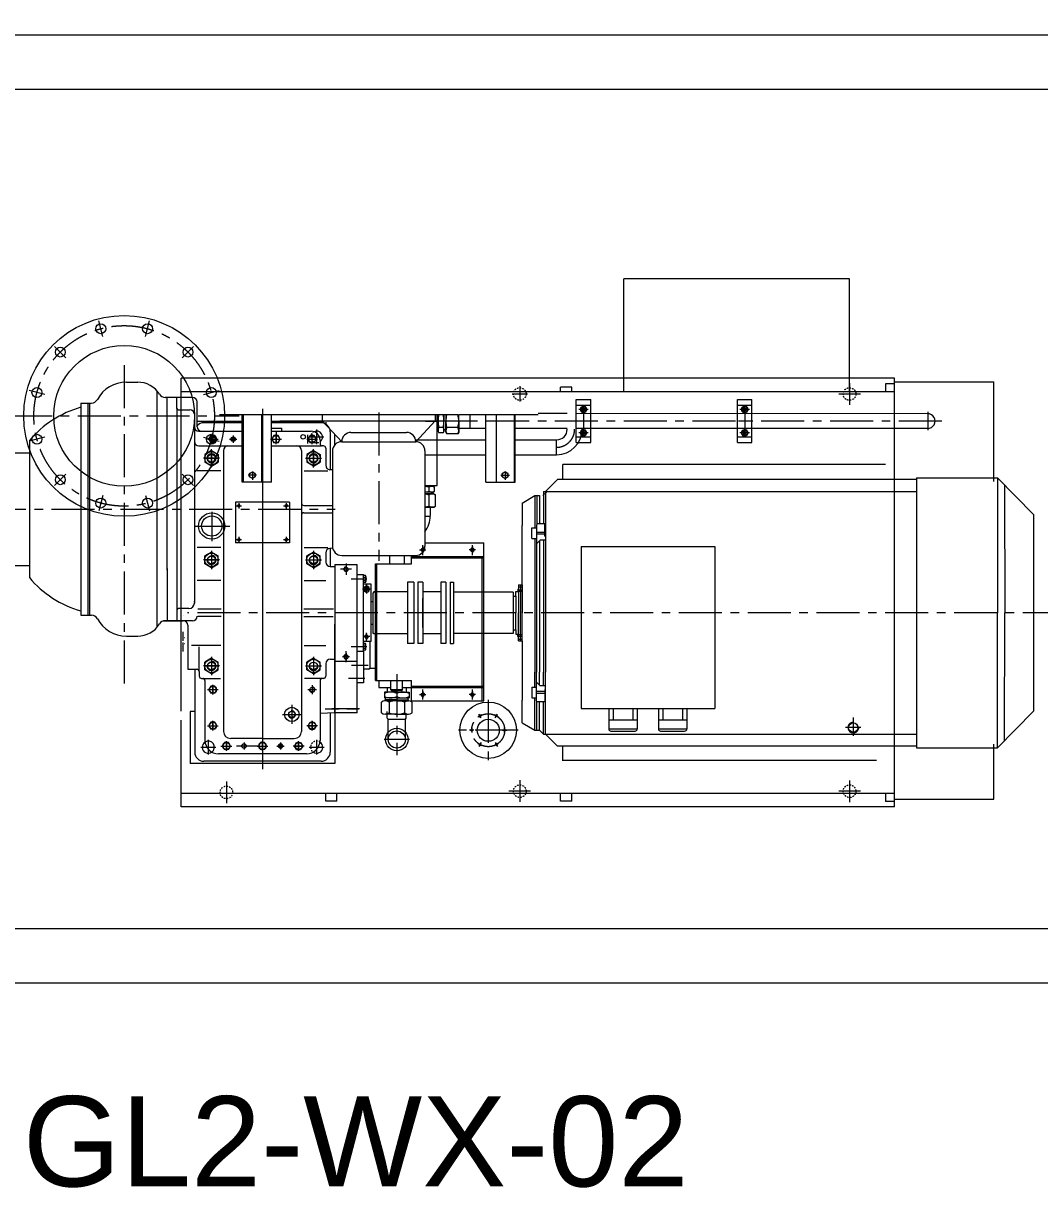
# Model space of a CAD drawing. Header units: millimetres. Extents: x 2 to 503272, y 1 to 383444.
# Drawn here: x 223420 to 280615, y 121925 to 187461 of the extents above; entities that cross this region are included whole.
import ezdxf

# ---------------------------------------------------------------- set-up
doc = ezdxf.new("R2010")
doc.units = ezdxf.units.MM
doc.header["$LTSCALE"] = 25.4
doc.linetypes.add('CENTER', pattern=[50.8, 31.75, -6.35, 6.35, -6.35])
doc.linetypes.add('EB_DASH', pattern=[6, 3, -3])
doc.layers.get('Defpoints').update_dxf_attribs({"lineweight": 5})
for name, color, linetype, lineweight in [('CAXA1', 5, 'CENTER', 5), ('CAXA2', 6, 'EB_DASH', 5), ('CAXA3', 7, 'Continuous', 5), ('EB0', 7, 'Continuous', 5)]:
    doc.layers.add(name, color=color, linetype=linetype, lineweight=lineweight)
doc.styles.add('Roman', font='arial.ttf')
doc.styles.get("Standard").update_dxf_attribs({"font": 'arial.ttf'})
doc.dimstyles.new('ISO-25', dxfattribs={"dimscale": 30, "dimtxt": 38.1, "dimasz": 38.1, "dimexe": 50.8, "dimexo": 50.8, "dimgap": 15.875, "dimtad": 1, "dimtih": 1, "dimtoh": 1, "dimdec": 1, "dimlfac": 0.03937, "dimdsep": 46, "dimtxsty": 'Standard', "dimcen": 63.5, "dimclrd": 7, "dimclre": 7, "dimclrt": 7, "dimadec": 0, "dimazin": 0, "dimtfac": 1, "dimtdec": 1, "dimtmove": 0, "dimatfit": 3, "dimfxl": 25.4, "dimlwd": 5, "dimlwe": 5, "dimarcsym": 0})

# ---------------------------------------------------------------- blocks, each defined once
blk = doc.blocks.new('*D41')
at = {"color": 7, "linetype": 'Continuous', "lineweight": 5, "transparency": 16777216}
for p, q in [((219621, 188313), (219621, 200777)), ((300901, 188313), (300901, 200777)), ((220764, 199253), (299758, 199253))]:
    blk.add_line(p, q, dxfattribs=at)
at = {"color": 7, "transparency": 16777216}
for points in [[(220764, 199444), (220764, 199063), (219621, 199253)], [(299758, 199444), (299758, 199063), (300901, 199253)]]:
    blk.add_solid(points, dxfattribs=at)
at = {"layer": 'Defpoints', "color": 0, "transparency": 16777216}
for p in [(300901, 199253), (219621, 186789), (300901, 186789)]:
    blk.add_point(p, dxfattribs=at)
at = {"color": 7, "lineweight": 5, "transparency": 16777216, "insert": (260261, 201825), "char_height": 4191, "attachment_point": 5, "style": 'Roman'}
blk.add_mtext('D', dxfattribs=at)

msp = doc.modelspace()

# ---------------------------------------------------------------- linework, layer by layer
at = {"color": 7, "lineweight": 5}
for p, q in [((300900.97, 186788.88), (219620.97, 186788.87)), ((300900.96, 183740.88), (219620.97, 183740.87)), ((257212.87, 166722.83), (257212.87, 173072.83)), ((269912.87, 173072.83), (257212.87, 173072.83)), ((269912.87, 166722.83), (269912.87, 173072.83)), ((229221.98, 167264.91), (229856.08, 167264.92)), ((272452.87, 167482.82), (232308.21, 167484.83)), ((232308.21, 148742.35), (232308.21, 167484.83)), ((258292.4, 167484.83), (252386.9, 167484.83)), ((271944.87, 167165.32), (271944.87, 166720.46)), ((272452.87, 167165.32), (271944.87, 167165.32)), ((271944.87, 167165.32), (271944.87, 166720.82)), ((272452.87, 143352.82), (272452.87, 167482.82)), ((272452.87, 167278.1), (278041.08, 167278.1)), ((278041.08, 161668.26), (278041.08, 167278.1)), ((230958.74, 153482.36), (230958.74, 166755.38)), ((272452.87, 166722.83), (232308.21, 166722.83)), ((254279.21, 166976.83), (253644.21, 166976.83)), ((253644.21, 166722.83), (253644.21, 166976.83)), ((254279.21, 166722.83), (254279.21, 166976.83)), ((226656.7, 166087.75), (227063.1, 166087.75)), ((226656.7, 166087.75), (226656.7, 154149.75)), ((227062.96, 166087.01), (227264.99, 166087.01)), ((227063.1, 154149.75), (227063.1, 166087.75)), ((227159.17, 154148.16), (227163.97, 166087.01)), ((231507.92, 166404.91), (231407.45, 166404.56)), ((231507.92, 156677.97), (231507.92, 166404.95)), ((232943.02, 166404.91), (231507.92, 166404.91)), ((232066.72, 165782.65), (232066.72, 166404.95)), ((233197.02, 164754.11), (233197.02, 166150.91)), ((254537.01, 163865.2), (254537.01, 166278.2)), ((254537.01, 166278.2), (255349.81, 166278.2)), ((254537.01, 165960.7), (255349.81, 165960.7)), ((254752.77, 165732.1), (254848.09, 165897.2)), ((254848.09, 165897.2), (255038.73, 165897.2)), ((255134.05, 165732.1), (255038.73, 165897.2)), ((255349.81, 163865.2), (255349.81, 166278.2)), ((263606.18, 163865.2), (263606.18, 166278.2)), ((263606.18, 166278.2), (264418.98, 166278.2)), ((263606.18, 165960.7), (264418.98, 165960.7)), ((263821.94, 165732.1), (263917.26, 165897.2)), ((263917.26, 165897.2), (264107.91, 165897.2)), ((264203.23, 165732.1), (264107.91, 165897.2)), ((264418.98, 163865.2), (264418.98, 166278.2)), ((269912.87, 166237.86), (269912.87, 166238.22)), ((232066.72, 165782.65), (232066.72, 153828.52)), ((232142.92, 165706.45), (232790.62, 165706.45)), ((233044.62, 165452.45), (233044.62, 154831.82)), ((234454.5, 165437.42), (247877.8, 165437.42)), ((235165.7, 165437.42), (241515.7, 165437.42)), ((235737.2, 161627.42), (235737.2, 165437.42)), ((235800.7, 165437.42), (235800.7, 161627.42)), ((236816.7, 165437.42), (236816.7, 161627.42)), ((237388.2, 161642.7), (237388.2, 165437.42)), ((240245.7, 165437.42), (240245.7, 165081.82)), ((246595.7, 165437.42), (246595.7, 165081.82)), ((246710.15, 161452.12), (246710.15, 165437.42)), ((246760.83, 165071.76), (246760.83, 165437.42)), ((247042.64, 165431.17), (246809.23, 165431.17)), ((247091.03, 165437.42), (247091.03, 165071.76)), ((247192.63, 165437.42), (247192.63, 165071.76)), ((247873.63, 165431.17), (247248.23, 165431.17)), ((247929.23, 165071.76), (247929.23, 165437.42)), ((247929.23, 165437.42), (252386.9, 165437.42)), ((247929.45, 165437.42), (247929.45, 165427.35)), ((248564.23, 164652.55), (248564.23, 165437.42)), ((249453.2, 161642.7), (249453.2, 165437.42)), ((250024.7, 165437.42), (250024.7, 161642.7)), ((251040.7, 165437.42), (251040.7, 161642.7)), ((251104.2, 161642.7), (251104.2, 165437.42)), ((254025.2, 165490.8), (252386.9, 165490.8)), ((274310.58, 165487.22), (254537.01, 165490.8)), ((254752.77, 165732.1), (254848.09, 165567)), ((254848.09, 165567), (255038.73, 165567)), ((255134.05, 165732.1), (255038.73, 165567)), ((263821.94, 165732.1), (263917.26, 165567)), ((263917.26, 165567), (264107.91, 165567)), ((264203.23, 165732.1), (264107.91, 165567)), ((235737.2, 165039.7), (233197.02, 165039.7)), ((233298.62, 164500.11), (235737.2, 164500.11)), ((235737.2, 164976.63), (233578.1, 164976.63)), ((240285, 165039.7), (237388.2, 165039.7)), ((240182.1, 164976.63), (237388.2, 164976.63)), ((237388.2, 164678.08), (237972.49, 164678.08)), ((237388.2, 164500.11), (239610.69, 164500.11)), ((237972.49, 164500.29), (237972.49, 164678.08)), ((240245.7, 165081.82), (241337.9, 163911.26)), ((240245.7, 165081.82), (246595.7, 165081.82)), ((240436.25, 165014.78), (240436.25, 164944.67)), ((246595.7, 165081.82), (245503.5, 163911.26)), ((246049.75, 165071.58), (246702.3, 165071.58)), ((246710.15, 164678.23), (246760.83, 164652.66)), ((246761.46, 164576.46), (246710.15, 164576.46)), ((246760.83, 165071.76), (246760.83, 164487.56)), ((246760.83, 164487.56), (246760.83, 164652.66)), ((247042.64, 164712.35), (246809.23, 164712.35)), ((247091.03, 164487.56), (247091.03, 165071.76)), ((247091.03, 164576.46), (247091.03, 164487.56)), ((247192.63, 164576.46), (247091.03, 164576.46)), ((247192.63, 164449.24), (247192.63, 165071.76)), ((247192.63, 164576.46), (247192.63, 164449.24)), ((247873.63, 164712.35), (247248.23, 164712.35)), ((247929.23, 165071.76), (247929.23, 164449.24)), ((249453.2, 164653.09), (247929.23, 164652.88)), ((247929.23, 164449.24), (247929.23, 164639.96)), ((247929.45, 164487.56), (247929.45, 164716.16)), ((249453.2, 164652.59), (248589.73, 164652.59)), ((254025.2, 164653.82), (251104.2, 164653.82)), ((274310.6, 164656.17), (254537.01, 164653.82)), ((254752.77, 164411.3), (254848.09, 164576.4)), ((254848.09, 164576.4), (255038.73, 164576.4)), ((255134.05, 164411.3), (255038.73, 164576.4)), ((263821.94, 164411.3), (263917.26, 164576.4)), ((263917.26, 164576.4), (264107.91, 164576.4)), ((264203.23, 164411.3), (264107.91, 164576.4)), ((223761.1, 163973.01), (223761.1, 156264.17)), ((233970.85, 164255.43), (233855.51, 164055.66)), ((233855.51, 164055.66), (233970.85, 163855.89)), ((234201.52, 164255.43), (233970.85, 164255.43)), ((234201.52, 163855.89), (233970.85, 163855.89)), ((234316.86, 164055.66), (234201.52, 164255.43)), ((234201.52, 163855.89), (234316.86, 164055.66)), ((235139.38, 163965.86), (235318.99, 164145.46)), ((237526.85, 164255.43), (237411.51, 164055.66)), ((237411.51, 164055.66), (237526.85, 163855.89)), ((237757.52, 164255.43), (237526.85, 164255.43)), ((237757.52, 163855.89), (237526.85, 163855.89)), ((237872.86, 164055.66), (237757.52, 164255.43)), ((237757.52, 163855.89), (237872.86, 164055.66)), ((239558.85, 164255.43), (239443.51, 164055.66)), ((239443.51, 164055.66), (239558.85, 163855.89)), ((239789.52, 164255.43), (239558.85, 164255.43)), ((239789.52, 163855.89), (239558.85, 163855.89)), ((239904.86, 164055.66), (239789.52, 164255.43)), ((239789.52, 163855.89), (239904.86, 164055.66)), ((240118.69, 163992.11), (240118.69, 163801.61)), ((240690.1, 164468.63), (240690.1, 162332.63)), ((240690.31, 164246.11), (240690.31, 162444.28)), ((240944.1, 163731.22), (240944.1, 164333.31)), ((241337.9, 163911.26), (245503.5, 163911.26)), ((241858.6, 164431.96), (244982.8, 164431.96)), ((245492.54, 164017.52), (249453.2, 164017.52)), ((246760.83, 164487.56), (246809.23, 164403.74)), ((247042.64, 164403.74), (246809.23, 164403.74)), ((247091.03, 164487.56), (247042.64, 164403.74)), ((247192.63, 164449.24), (247248.23, 164352.94)), ((247873.63, 164352.94), (247248.23, 164352.94)), ((247929.23, 164449.24), (247873.63, 164352.94)), ((251104.2, 164017.52), (253428.3, 164017.52)), ((253428.3, 163179.32), (253428.3, 164017.52)), ((254537.01, 164182.7), (255349.81, 164182.7)), ((254537.01, 163865.2), (255349.81, 163865.2)), ((254752.77, 164411.3), (254848.09, 164246.2)), ((254848.09, 164246.2), (255038.73, 164246.2)), ((255134.05, 164411.3), (255038.73, 164246.2)), ((263606.18, 164182.7), (264418.98, 164182.7)), ((263606.18, 163865.2), (264418.98, 163865.2)), ((263821.94, 164411.3), (263917.26, 164246.2)), ((263917.26, 164246.2), (264107.91, 164246.2)), ((264203.23, 164411.3), (264107.91, 164246.2)), ((222491.1, 163293.75), (223761.1, 163293.75)), ((233298.62, 163674.61), (235737.2, 163674.61)), ((234009.99, 163416.01), (233628.99, 163196.04)), ((233628.99, 163196.04), (233628.99, 162756.1)), ((234009.99, 163416.01), (234390.99, 163196.04)), ((234390.99, 163196.04), (234390.99, 162756.1)), ((234684.78, 163420.61), (234684.78, 147610.68)), ((237388.2, 163674.61), (240155.88, 163674.61)), ((239075.42, 163420.61), (239075.42, 147610.68)), ((239750.22, 163416.01), (239369.22, 163196.04)), ((239369.22, 163196.04), (239369.22, 162756.1)), ((239750.22, 163416.01), (240131.22, 163196.04)), ((240131.22, 163196.04), (240131.22, 162756.1)), ((240309.19, 163674.61), (240245.69, 163674.61)), ((240436.19, 163547.61), (240436.19, 162586.97)), ((240817.2, 163390.56), (240817.2, 158033.32)), ((246024.2, 163390.56), (246024.2, 158033.32)), ((234009.99, 162536.13), (233628.99, 162756.1)), ((234009.99, 162536.13), (234390.99, 162756.1)), ((239750.22, 162536.13), (239369.22, 162756.1)), ((239750.22, 162536.13), (240131.22, 162756.1)), ((246024.2, 163179.32), (249453.2, 163179.32)), ((251104.2, 163179.32), (253428.3, 163179.32)), ((271942.23, 162622.91), (253781.23, 162622.91)), ((253781.23, 161779.38), (253781.23, 162622.91)), ((234543.39, 162277.61), (233207.77, 162277.61)), ((236143.6, 162119.02), (236308.7, 162214.34)), ((236143.6, 161928.38), (236143.6, 162119.02)), ((236308.7, 161833.06), (236143.6, 161928.38)), ((236308.7, 162214.34), (236473.8, 162119.02)), ((236473.8, 161928.38), (236308.7, 161833.06)), ((236473.8, 161928.38), (236473.8, 162119.02)), ((239216.82, 162277.61), (240552.43, 162277.61)), ((240817.2, 162325.97), (240676.89, 162333.32)), ((250532.7, 162214.34), (250367.6, 162119.02)), ((250367.6, 161928.38), (250367.6, 162119.02)), ((250367.6, 161928.38), (250532.7, 161833.06)), ((250697.8, 162119.02), (250532.7, 162214.34)), ((250532.7, 161833.06), (250697.8, 161928.38)), ((250697.8, 161928.38), (250697.8, 162119.02)), ((273679.35, 161875.76), (273679.42, 146686.53)), ((237388.2, 161642.7), (235737.2, 161642.7)), ((246024.2, 161452.12), (246710.15, 161452.12)), ((246024.2, 161401.35), (246481.64, 161401.35)), ((246256.85, 161119.54), (246256.85, 161352.96)), ((246316.52, 161452.12), (246291.12, 161466.79)), ((246481.64, 161401.35), (246316.54, 161401.35)), ((246392.65, 161400.71), (246392.65, 161452.12)), ((246481.64, 161401.35), (246565.46, 161352.96)), ((246565.46, 161119.54), (246565.46, 161352.96)), ((249453.2, 161642.7), (251104.2, 161642.7)), ((252813.61, 161102.53), (253474.7, 161779.38)), ((273679.39, 161779.38), (253474.7, 161779.38)), ((246481.64, 161071.15), (246024.2, 161071.15)), ((246519.96, 160969.55), (246024.2, 160969.55)), ((246256.85, 160288.55), (246256.85, 160913.95)), ((246392.74, 160969.55), (246392.74, 161071.15)), ((246392.74, 161071.15), (246481.64, 161071.15)), ((246392.74, 160969.55), (246519.96, 160969.55)), ((246481.64, 161071.15), (246565.46, 161119.54)), ((246519.96, 160969.55), (246616.26, 160913.95)), ((246616.26, 160288.55), (246616.26, 160913.95)), ((235356.1, 160499.74), (235356.1, 158340.77)), ((238404.2, 160499.74), (235356.1, 160499.74)), ((238404.2, 160499.74), (238404.2, 158213.74)), ((239202.42, 160321.81), (240817.2, 160321.81)), ((239202.42, 159915.41), (240817.2, 159915.41)), ((246024.2, 160232.95), (246519.96, 160232.95)), ((246519.96, 160232.95), (246329.24, 160232.95)), ((246329.24, 159759.18), (246329.24, 160232.95)), ((246519.96, 160232.95), (246616.26, 160288.55)), ((246024.2, 159724.95), (246316.7, 159724.95)), ((246269.95, 159724.95), (246329.24, 159759.18)), ((235356.2, 158683.7), (235356.2, 158213.74)), ((234543.39, 157959.61), (233207.77, 157959.61)), ((238404.2, 158213.74), (235356.2, 158213.74)), ((239216.82, 157959.61), (240552.43, 157959.61)), ((246024.2, 158213.83), (249325.96, 158213.83)), ((249325.96, 149323.83), (249325.96, 158213.83)), ((234009.99, 157701.1), (233628.99, 157481.13)), ((233628.99, 157041.19), (233628.99, 157481.13)), ((234009.99, 157701.1), (234390.99, 157481.13)), ((234390.99, 157041.19), (234390.99, 157481.13)), ((239750.22, 157701.1), (239369.22, 157481.13)), ((239369.22, 157041.19), (239369.22, 157481.13)), ((239750.22, 157701.1), (240131.22, 157481.13)), ((240131.22, 157041.19), (240131.22, 157481.13)), ((240436.19, 157650.77), (240436.19, 157134.11)), ((240831.41, 157912.52), (240676.89, 157904.42)), ((240690.1, 157905.11), (240690.1, 156880.11)), ((240690.31, 157792.95), (240690.31, 156880.11)), ((241337.9, 157512.62), (245503.5, 157512.62)), ((244017.52, 157512.62), (244017.52, 157040.35)), ((244858.35, 157512.62), (244858.35, 157040.35)), ((245261.96, 157040.35), (245261.96, 157512.62)), ((245261.96, 157451.83), (249325.96, 157451.83)), ((245261.96, 157375.63), (249325.96, 157375.63)), ((249249.76, 149323.83), (249249.76, 157451.83)), ((222491.1, 156943.75), (223761.1, 156943.75)), ((231507.92, 156767.62), (231507.92, 153828.52)), ((234009.99, 156821.22), (233628.99, 157041.19)), ((234009.99, 156821.22), (234390.99, 157041.19)), ((239750.22, 156821.22), (239369.22, 157041.19)), ((239750.22, 156821.22), (240131.22, 157041.19)), ((240690.19, 156880.11), (240944.31, 156880.11)), ((240944.31, 156994.47), (240944.31, 148665.99)), ((240944.31, 156994.47), (240944.31, 156435.77)), ((240944.31, 156994.47), (242214.3, 156994.47)), ((242214.38, 148650.56), (242214.38, 156994.47)), ((243229.96, 150466.83), (243229.96, 157040.35)), ((243229.96, 157040.35), (245261.96, 157040.35)), ((243306.16, 150466.83), (243306.16, 157040.35)), ((234543.39, 156108.03), (233195.63, 156108.03)), ((239216.82, 156108.03), (240436.19, 156108.03)), ((240944.31, 156435.77), (240944.31, 154911.69)), ((242214.34, 156435.6), (242557.2, 156435.6)), ((242676.53, 156372.26), (242557.2, 156372.26)), ((242676.53, 156276.94), (242557.2, 156276.94)), ((242676.53, 156086.3), (242557.2, 156086.3)), ((242676.53, 155990.98), (242557.2, 155990.98)), ((242557.24, 152117.44), (242557.24, 156435.6)), ((242691.82, 156324.6), (242691.82, 156038.64)), ((245388, 156003.62), (245032.4, 156003.62)), ((245032.4, 156003.62), (245032.4, 152549.56)), ((245388, 156003.96), (245388, 152549.56)), ((245616.6, 156003.62), (245616.6, 152549.56)), ((245896, 156003.62), (245616.6, 156003.62)), ((245896, 156003.62), (245896, 152549.56)), ((247196.48, 156003.62), (246917.08, 156003.62)), ((246917.08, 156003.62), (246917.08, 152549.56)), ((247196.48, 156003.62), (247196.48, 152549.56)), ((247431.46, 156003.96), (247431.46, 152549.56)), ((247431.46, 156003.96), (247634.66, 156003.96)), ((247634.66, 156003.96), (247634.66, 152549.56)), ((243001.51, 155886.79), (242557.2, 155886.79)), ((242653.17, 155610.02), (242697.16, 155686.22)), ((242653.17, 155610.02), (242697.16, 155533.82)), ((242653.17, 155610.02), (242697.16, 155533.82)), ((242785.15, 155686.22), (242697.16, 155686.22)), ((242785.15, 155533.82), (242697.16, 155533.82)), ((242829.15, 155610.02), (242785.15, 155686.22)), ((242829.15, 155610.02), (242785.15, 155533.82)), ((243001.51, 152666.19), (243001.51, 155886.79)), ((243152.69, 155457.52), (243101.89, 155406.72)), ((243101.89, 153146.46), (243101.89, 155406.72)), ((245032.4, 155457.52), (243152.69, 155457.52)), ((246917.08, 155457.52), (245896, 155457.52)), ((250987.46, 155445.16), (247634.66, 155445.16)), ((250987.46, 155445.16), (250987.46, 153108.36)), ((233019.39, 154911.69), (233070.12, 154911.69)), ((243001.51, 154911.69), (243101.45, 154911.69)), ((245902.38, 153451.36), (245902.38, 155102.36)), ((226656.7, 154149.99), (227063.1, 154149.99)), ((226656.7, 154149.75), (227159.17, 154148.16)), ((226834.5, 154149.75), (226906.21, 154149.75)), ((227062.96, 154150.73), (227264.99, 154150.73)), ((232739.82, 154527.02), (232142.92, 154527.02)), ((234557.78, 154480), (233247.95, 154480)), ((234557.78, 154073.6), (233247.95, 154073.6)), ((240874.49, 154480), (239202.42, 154480)), ((239202.42, 154073.51), (240860.97, 154073.51)), ((231340.55, 153832.18), (231508.1, 153832.18)), ((231507.92, 153832.83), (231407.45, 153833.18)), ((231507.93, 153832.19), (231407.45, 153832.2)), ((231507.91, 153828.56), (232425.06, 153828.56)), ((232943.02, 153832.83), (231507.92, 153832.83)), ((232679.06, 153578.24), (232679.06, 151101.74)), ((240944.31, 148650.56), (240944.31, 153641.69)), ((243001.51, 153641.69), (243101.45, 153641.69)), ((229221.98, 152972.83), (229856.08, 152972.82)), ((232397.17, 153216.65), (232397.17, 152708.65)), ((232499.28, 152884.24), (232501.34, 152884.24)), ((243152.4, 153095.66), (243101.6, 153146.46)), ((245032.4, 153095.66), (243152.4, 153095.66)), ((246917.08, 153095.66), (245896, 153095.66)), ((250987.46, 153108.36), (247634.66, 153108.36)), ((232397.17, 152607.05), (232397.17, 152099.05)), ((232499.28, 152561.66), (232501.34, 152561.66)), ((234543.39, 152445.56), (232881.78, 152445.56)), ((233324.19, 150974.74), (233324.19, 152362.6)), ((239216.82, 152445.56), (240436.19, 152445.56)), ((242214.34, 152117.44), (242557.24, 152117.44)), ((243001.51, 152666.25), (242557.24, 152666.25)), ((242676.58, 152562.4), (242557.24, 152562.4)), ((242676.58, 152467.08), (242557.24, 152467.08)), ((242676.58, 152276.44), (242557.24, 152276.44)), ((242676.58, 152181.12), (242557.24, 152181.12)), ((242569.93, 152181.12), (242569.93, 150339.66)), ((242691.86, 152228.78), (242691.86, 152514.74)), ((242912.8, 152666.42), (242912.8, 151165.16)), ((242912.8, 152666.42), (242912.8, 151165.16)), ((245388, 152549.56), (245032.4, 152549.56)), ((245896, 152549.56), (245616.6, 152549.56)), ((247196.48, 152549.56), (246917.08, 152549.56)), ((247431.46, 152549.56), (247634.66, 152549.56)), ((251496.12, 152695.24), (251496.79, 149362.73)), ((234009.99, 151732.37), (233628.99, 151512.4)), ((233628.99, 151072.46), (233628.99, 151512.4)), ((234009.99, 151732.37), (234390.99, 151512.4)), ((234390.99, 151072.46), (234390.99, 151512.4)), ((239750.22, 151732.37), (239369.22, 151512.4)), ((239369.22, 151072.46), (239369.22, 151512.4)), ((239750.22, 151732.37), (240131.22, 151512.4)), ((240131.22, 151072.46), (240131.22, 151512.4)), ((240436.19, 151419.27), (240436.19, 150720.69)), ((240690.19, 151673.27), (240944.31, 151673.27)), ((240944.31, 151558.91), (242214.38, 151558.91)), ((232679.06, 151101.74), (233197.19, 151101.74)), ((233070.1, 151101.74), (233070.1, 146434.62)), ((233070.19, 151101.74), (233070.19, 147355.16)), ((233324.19, 150974.74), (233324.19, 150720.69)), ((234009.99, 150852.49), (233628.99, 151072.46)), ((234009.99, 150852.49), (234390.99, 151072.46)), ((239750.22, 150852.49), (239369.22, 151072.46)), ((239750.22, 150852.49), (240131.22, 151072.46)), ((242862, 151114.36), (242569.93, 151114.36)), ((242912.8, 151165.16), (243229.96, 151165.16)), ((233451.19, 150593.69), (233514.69, 150593.69)), ((233482.94, 150593.69), (234515.67, 150593.69)), ((233641.69, 150466.69), (233641.69, 147101.16)), ((233970.85, 150158.43), (233855.51, 149958.66)), ((234201.52, 150158.43), (233970.85, 150158.43)), ((234086.19, 150206.31), (234086.19, 149711.01)), ((234316.86, 149958.66), (234201.52, 150158.43)), ((240277.27, 150593.69), (239244.53, 150593.69)), ((240118.69, 150466.69), (240118.69, 147101.16)), ((240309.19, 150593.69), (240245.69, 150593.69)), ((242569.93, 150339.66), (242214.3, 150339.66)), ((243229.96, 150466.83), (245261.96, 150466.83)), ((243432.09, 150466.83), (243431.98, 150073.27)), ((244106.68, 149939.11), (244106.68, 150466.83)), ((244767.08, 149939.11), (244767.08, 150466.83)), ((245261.96, 149323.83), (245261.96, 150466.83)), ((245261.96, 150162.03), (249325.96, 150162.03)), ((245261.96, 150085.83), (249325.96, 150085.83)), ((233855.51, 149958.66), (233970.85, 149758.89)), ((234201.52, 149758.89), (233970.85, 149758.89)), ((234201.52, 149758.89), (234316.86, 149958.66)), ((243431.98, 150073.27), (244106.68, 150073.07)), ((244436.87, 149819.13), (243743.96, 149818.92)), ((243743.96, 149818.92), (243744.06, 149488.72)), ((244436.97, 149488.93), (243744.06, 149488.72)), ((243804.54, 149387.14), (243804.51, 149488.74)), ((243804.54, 149387.14), (243804.51, 149488.74)), ((243903.39, 150072.82), (243903.47, 149818.97)), ((244132.08, 149913.71), (244106.68, 149939.11)), ((244106.68, 149939.11), (244132.08, 149913.71)), ((244767.08, 149939.11), (244106.68, 149939.11)), ((244132.08, 149913.71), (244741.68, 149913.71)), ((244436.3, 149488.93), (245129.21, 149488.72)), ((244436.4, 149819.13), (245129.31, 149818.92)), ((244767.08, 149939.11), (244741.68, 149913.71)), ((244767.08, 150072.88), (245261.96, 150072.73)), ((244969.87, 150072.82), (244969.8, 149818.97)), ((245068.73, 149387.14), (245068.76, 149488.74)), ((245068.73, 149387.14), (245068.76, 149488.74)), ((245129.31, 149818.92), (245129.21, 149488.72)), ((240944.31, 149133.11), (240944.31, 148650.51)), ((243573.62, 148650.47), (243573.44, 149260.07)), ((244437, 149387.33), (243776.6, 149387.13)), ((243776.6, 149387.13), (243804.54, 149387.14)), ((243776.61, 149336.19), (243776.6, 149387.13)), ((244437.01, 149336.53), (243786.14, 149336.33)), ((243998.89, 149260.2), (243999.07, 148650.6)), ((244436.25, 149336.53), (245087.13, 149336.33)), ((244436.27, 149387.33), (245096.67, 149387.13)), ((244874.38, 149260.2), (244874.2, 148650.6)), ((245096.67, 149387.13), (245068.73, 149387.14)), ((245096.65, 149336.19), (245096.67, 149387.13)), ((245261.96, 149323.83), (249325.96, 149323.83)), ((245299.65, 148650.47), (245299.83, 149260.07)), ((251497.42, 148092.73), (251496.79, 149362.73)), ((254808.49, 148891.97), (262326.87, 148891.97)), ((256362.99, 148887.64), (256362.92, 147752.07)), ((256616.99, 148887.62), (256616.95, 148258.53)), ((257715.34, 148891.95), (257715.39, 148258.54)), ((257969.34, 148891.97), (257969.43, 147749.24)), ((259156.78, 148887.64), (259156.71, 147752.07)), ((259410.78, 148887.62), (259410.75, 148258.53)), ((260509.14, 148891.95), (260509.19, 148258.54)), ((260763.14, 148891.97), (260763.23, 147749.24)), ((232308.21, 143354.83), (232308.21, 148234.35)), ((232816.19, 148720.62), (232816.19, 145799.62)), ((233070.19, 148720.62), (232816.19, 148720.62)), ((233970.85, 148126.43), (233855.51, 147926.66)), ((234201.52, 148126.43), (233970.85, 148126.43)), ((234316.86, 147926.66), (234201.52, 148126.43)), ((239443.51, 147926.66), (239558.85, 148126.43)), ((239558.85, 148126.43), (239789.52, 148126.43)), ((239789.52, 148126.43), (239904.86, 147926.66)), ((240944.31, 148650.51), (240121.76, 148607.4)), ((240690.1, 148637.18), (240690.1, 146434.62)), ((240690.31, 148637.19), (240690.31, 147355.16)), ((240944.1, 148637.18), (240944.1, 145799.62)), ((242214.38, 148650.56), (240944.31, 148650.56)), ((244437.24, 148574.53), (243786.36, 148574.33)), ((243902.56, 148346.09), (243902.67, 148727.09)), ((243953.34, 148295.27), (243902.56, 148346.09)), ((243953.34, 148295.27), (244918.54, 148294.98)), ((243954.03, 147152.13), (243954.37, 148295.27)), ((244436.03, 148574.53), (245086.9, 148574.33)), ((244918.54, 148294.98), (244969.36, 148345.77)), ((244919.23, 147152.13), (244918.54, 148294.98)), ((244969.36, 148345.77), (244969.38, 148412.17)), ((244969.38, 148412.17), (244969.43, 148574.37)), ((256362.95, 148258.53), (257969.39, 148258.54)), ((259156.75, 148258.53), (260763.19, 148258.54)), ((233855.51, 147926.66), (233970.85, 147726.89)), ((234201.52, 147726.89), (233970.85, 147726.89)), ((234086.1, 147798.32), (234086.1, 147774.26)), ((234201.52, 147726.89), (234316.86, 147926.66)), ((239981.06, 147926.66), (239367.31, 147926.66)), ((239426.54, 147926.66), (239921.84, 147926.66)), ((239558.85, 147726.89), (239443.51, 147926.66)), ((239558.85, 147726.89), (239789.52, 147726.89)), ((239904.86, 147926.66), (239789.52, 147726.89)), ((256362.92, 147752.07), (257969.43, 147750.54)), ((256489.65, 147625.06), (257842.17, 147622.23)), ((259156.71, 147752.07), (260763.23, 147750.54)), ((259283.45, 147625.06), (260635.97, 147622.23)), ((234732.85, 146983.43), (234617.51, 146783.66)), ((234963.52, 146983.43), (234732.85, 146983.43)), ((235078.86, 146783.66), (234963.52, 146983.43)), ((236880.19, 147204.28), (235091.18, 147204.28)), ((236764.76, 146983.43), (236649.43, 146783.66)), ((236995.44, 146983.43), (236764.76, 146983.43)), ((236880.02, 147204.28), (238669.02, 147204.28)), ((237110.78, 146783.66), (236995.44, 146983.43)), ((237806.38, 146693.86), (237985.99, 146873.46)), ((237985.99, 146693.86), (237806.38, 146873.46)), ((238681.51, 146783.66), (238796.85, 146983.43)), ((238796.85, 146983.43), (239027.52, 146983.43)), ((239027.52, 146983.43), (239142.86, 146783.66)), ((278041.08, 143793.83), (278041.08, 146885.46)), ((239356.69, 146339.16), (234403.69, 146339.16)), ((234617.51, 146783.66), (234732.85, 146583.89)), ((234963.52, 146583.89), (234732.85, 146583.89)), ((234963.52, 146583.89), (235078.86, 146783.66)), ((236649.43, 146783.66), (236764.76, 146583.89)), ((236995.44, 146583.89), (236764.76, 146583.89)), ((236995.44, 146583.89), (237110.78, 146783.66)), ((238796.85, 146583.89), (238681.51, 146783.66)), ((238796.85, 146583.89), (239027.52, 146583.89)), ((239142.86, 146783.66), (239027.52, 146583.89)), ((253781.23, 145947.83), (253781.23, 146774.17)), ((240944.1, 145799.62), (232816.19, 145799.62)), ((240182.1, 145926.62), (233578.1, 145926.62)), ((272452.87, 144116.83), (232308.21, 144116.83)), ((240436.21, 143672.33), (240436.21, 144116.83)), ((241071.21, 143672.33), (240436.21, 143672.33)), ((241071.21, 143672.33), (241071.21, 144116.83)), ((253644.21, 143672.33), (253644.21, 144116.83)), ((254279.21, 143672.33), (253644.21, 143672.33)), ((254279.21, 143672.33), (254279.21, 144116.83)), ((271944.87, 144114.82), (271944.87, 143670.32)), ((272452.87, 143670.32), (271944.87, 143670.32)), ((272452.87, 143793.83), (278041.08, 143793.83)), ((272452.87, 143352.82), (232308.21, 143354.83)), ((300900.81, 136497.79), (219620.96, 136496.87)), ((219620.97, 133448.87), (300900.81, 133448.87))]:
    msp.add_line(p, q, dxfattribs=at)
for centre, radius in [((229095.17, 165363.97), 5651.5), ((227780.37, 170270.87), 279.4), ((230409.97, 170270.87), 279.4), ((229095.17, 165363.97), 3962.4), ((225503.06, 168956.07), 279.4), ((232687.27, 168956.07), 279.4), ((224188.26, 166678.77), 279.4), ((234002.07, 166678.77), 279.4), ((254943.41, 165732.1), 165.1), ((254943.41, 165732.1), 86.36), ((264012.58, 165732.1), 165.1), ((264012.58, 165732.1), 86.36), ((254943.41, 164411.3), 165.1), ((254943.41, 164411.3), 86.36), ((264012.58, 164411.3), 165.1), ((264012.58, 164411.3), 86.36), ((224188.26, 164049.17), 279.4), ((234002.07, 164049.17), 279.4), ((234086.19, 164055.66), 199.77), ((234086.19, 164055.66), 128.34), ((235229.19, 164055.66), 127), ((237642.19, 164055.66), 199.77), ((239166.1, 164182.88), 127), ((239674.19, 164055.66), 199.77), ((234009.99, 162976.07), 381), ((234009.99, 162976.16), 219.63), ((234009.99, 162976.07), 215.9), ((239750.22, 162976.07), 381), ((239750.39, 162976.16), 219.63), ((239750.22, 162976.07), 215.9), ((225503.06, 161771.87), 279.4), ((232687.27, 161771.87), 279.4), ((236308.7, 162023.7), 165.1), ((250532.7, 162023.7), 165.1), ((227780.37, 160457.07), 279.4), ((230409.97, 160457.07), 279.4), ((235546.7, 160309.24), 62.45), ((238213.7, 160309.24), 62.45), ((234022.69, 159166.11), 736.6), ((234022.69, 159166.11), 571.5), ((235546.7, 158404.24), 62.45), ((238213.7, 158404.24), 62.45), ((234009.99, 157261.16), 381), ((234009.99, 157261.16), 219.63), ((234009.99, 157261.16), 215.9), ((239750.22, 157261.16), 381), ((239750.39, 157261.16), 219.63), ((239750.22, 157261.16), 215.9), ((245896.96, 157832.83), 84.41), ((248690.96, 157832.83), 84.41), ((241579.3, 156740.47), 106.38), ((242741.16, 155610.02), 87.99), ((242741.16, 155610.02), 84.41), ((242741.16, 152943.02), 84.41), ((234009.99, 151292.43), 381), ((234009.99, 151292.43), 219.63), ((234009.99, 151292.43), 215.9), ((239750.22, 151292.43), 381), ((239750.22, 151292.43), 215.9), ((241579.3, 151812.91), 106.38), ((234086.19, 149958.66), 199.77), ((239674.19, 149958.66), 128.34), ((245896.96, 149684.22), 84.41), ((248690.96, 149684.22), 84.41), ((238531.2, 148561.74), 406.4), ((249580.2, 147672.86), 1587.5), ((234086.19, 147926.66), 199.77), ((238531.2, 148561.74), 175.7), ((239674.19, 147926.66), 199.77), ((249580.2, 147672.86), 622.3), ((249116.65, 148475.75), 41.18), ((250043.75, 148475.75), 41.18), ((244436.63, 147152.13), 635), ((244436.63, 147152.13), 482.6), ((248653.1, 147672.86), 41.18), ((250507.3, 147672.86), 41.18), ((270126.32, 147823.22), 263.56), ((234848.19, 146783.66), 199.77), ((235841.56, 146783.66), 127), ((236880.1, 146783.66), 199.77), ((237896.19, 146783.66), 127), ((238912.19, 146783.66), 199.77), ((249116.65, 146869.97), 41.18), ((250043.75, 146869.97), 41.18)]:
    msp.add_circle(centre, radius, dxfattribs=at)
for centre, radius, start, end in [((229222.03, 165410.71), 1854.2, 90.0014069, 151.7751531), ((229856.11, 165817.12), 1447.8, 31.9749132, 90.0012582), ((231407.44, 166785.56), 381, 211.9749183, 270.001405), ((228318.78, 160118.59), 5969, 106.1678106, 139.7788703), ((227252.6, 166467.81), 381, 271.8645563, 331.7751471), ((232943.02, 166150.91), 254, 0, 90), ((264012.58, 165732.1), 101.6, 80, 270), ((232142.92, 165782.65), 76.2, 180, 270), ((232790.62, 165452.45), 254, 0, 90), ((248119.67, 165071.76), 1358.83, 164.6628265, 180), ((247031.03, 165585.47), 270.2, 213.2248349, 214.8251832), ((246820.83, 165585.47), 270.2, 325.1748168, 326.7751651), ((245732.2, 165071.76), 1358.83, 0, 15.3371735), ((248382.06, 165071.76), 1189.43, 162.4120462, 180), ((247510.84, 165610.87), 318.21, 213.0303985, 214.3842475), ((247611.02, 165610.87), 318.21, 325.6157525, 326.9696015), ((246739.8, 165071.76), 1189.43, 0, 17.5879538), ((274310.58, 165071.7), 415.53, 270, 90.0000009), ((233298.62, 164754.11), 254, 180, 270), ((233578.1, 164468.63), 508, 90, 138.604559), ((233451.02, 164754.11), 254, 180, 270), ((239610.69, 163992.11), 508, 0, 90), ((239928.1, 164182.88), 330.2, 305.2522132, 118.2198115), ((240182.1, 164468.63), 508, 0, 90), ((248119.67, 165071.76), 1358.83, 180, 195.3371735), ((247031.03, 164558.04), 270.2, 145.1748168, 214.8251832), ((245732.2, 165071.76), 1358.83, 344.6628265, 0), ((246820.83, 164558.04), 270.2, 325.1748168, 34.8251832), ((248382.06, 165071.76), 1189.43, 180, 197.5879538), ((247510.84, 164532.64), 318.21, 145.6157525, 214.3842475), ((246739.8, 165071.76), 1189.43, 342.4120462, 0), ((247611.02, 164532.64), 318.21, 325.6157525, 34.3842475), ((253428.3, 164614.42), 1435.1, 270, 0), ((253428.3, 164614.42), 596.9, 270, 0), ((254943.41, 164411.3), 101.6, 80, 270), ((264012.58, 164411.3), 101.6, 80, 270), ((233298.62, 163928.61), 254, 180, 270), ((234086.19, 164055.66), 152.4, 180, 100), ((241337.9, 163390.56), 520.7, 90, 180), ((241858.6, 163911.26), 520.7, 90, 180), ((244982.8, 163911.26), 520.7, 0, 90), ((245503.5, 163390.56), 520.7, 0, 90), ((234009.99, 162976.16), 254, 180, 100), ((234009.99, 162976.07), 254, 0, 190), ((234938.78, 163420.61), 254, 90, 180), ((238821.42, 163420.61), 254, 0, 90), ((239750.22, 162976.07), 254, 350, 180), ((239750.39, 162976.16), 254, 180, 100), ((240245.69, 163801.61), 127, 180, 270), ((240309.19, 163547.61), 127, 0, 90), ((240690.19, 162586.97), 254, 180, 267), ((245897.44, 160042.51), 1358.83, 74.6628265, 84.6474588), ((246411.16, 161131.15), 270.2, 55.1748168, 124.8251832), ((245897.44, 162429.98), 1358.83, 275.3525412, 285.3371735), ((245897.44, 159780.12), 1189.43, 72.4120462, 83.8824078), ((246411.16, 161341.35), 270.2, 235.1748168, 304.8251832), ((246436.56, 160651.34), 318.21, 55.6157525, 124.3842475), ((235546.7, 160309.24), 76.2, 180, 100), ((238213.7, 160309.24), 76.2, 180, 100), ((239202.42, 160448.81), 127, 180, 270), ((239202.42, 159788.41), 127, 90, 180), ((245897.44, 161422.38), 1189.43, 276.1175922, 287.5879538), ((246436.56, 160551.16), 318.21, 235.6157525, 304.3842475), ((244881.35, 159724.95), 1435.35, 322.7701936, 0), ((235546.7, 158404.24), 76.2, 180, 100), ((238213.7, 158404.24), 76.2, 180, 100), ((241337.9, 158033.32), 520.7, 180, 270), ((245503.5, 158033.32), 520.7, 270, 0), ((234009.99, 157261.16), 254, 180, 100), ((234009.99, 157261.16), 254, 170, 0), ((239750.22, 157261.16), 254, 180, 10), ((239750.39, 157261.16), 254, 180, 100), ((240690.19, 157650.77), 254, 93, 180), ((245896.96, 157832.83), 101.6, 170, 90), ((240690.19, 157134.11), 254, 180, 270), ((241579.3, 156740.47), 127, 90, 10), ((228318.78, 160118.59), 5969, 220.2211297, 253.8321894), ((242609.89, 156324.6), 81.93, 324.4299904, 35.5700096), ((242387.02, 156181.62), 304.8, 341.7760856, 18.2239144), ((242609.89, 156038.64), 81.93, 324.4299904, 35.5700096), ((242741.16, 155610.02), 161.67, 0, 180), ((242741.16, 155610.02), 161.67, 180, 0), ((242741.16, 155610.02), 101.6, 350, 270), ((232739.82, 154831.82), 304.8, 270, 0), ((227252.6, 153769.93), 381, 28.2248529, 88.1354437), ((232142.92, 154450.82), 76.2, 90, 180), ((232943.02, 154086.83), 254, 270, 0), ((229222.03, 154827.03), 1854.2, 208.2248469, 269.9985931), ((229856.11, 154420.62), 1447.8, 269.9987418, 328.0250868), ((231407.44, 153452.18), 381, 89.998595, 148.0250817), ((231407.44, 153451.2), 381, 89.998595, 148.0250817), ((232425.06, 153578.24), 254, 0, 90), ((242609.93, 152514.74), 81.93, 324.4299904, 35.5700096), ((242387.06, 152371.76), 304.8, 341.7760856, 18.2239144), ((242609.93, 152228.78), 81.93, 324.4299904, 35.5700096), ((234009.99, 151292.43), 254, 180, 100), ((240690.19, 151419.27), 254, 90, 180), ((241579.3, 151812.91), 127, 90, 10), ((233197.19, 150974.74), 127, 0, 90), ((234009.99, 151292.43), 254, 170, 0), ((242862, 151165.16), 50.8, 270, 0), ((242862, 151165.16), 50.8, 270, 0), ((233451.19, 150720.69), 127, 180, 270), ((233514.69, 150466.69), 127, 0, 90), ((240245.69, 150466.69), 127, 90, 180), ((240309.19, 150720.69), 127, 270, 0), ((244090.66, 148993.33), 825.7, 65.2084913, 114.8256961), ((244090.27, 150314.52), 825.7, 245.2084913, 294.8256961), ((244783, 150314.52), 825.7, 245.1743039, 294.7915087), ((244782.61, 148993.33), 825.7, 65.1743039, 114.7915087), ((245896.96, 149684.22), 101.6, 170, 90), ((243786.24, 149001.3), 335.03, 50.601136, 129.4330514), ((244437.4, 148038.75), 1297.78, 90.0170937, 109.7487076), ((244435.87, 148038.75), 1297.78, 70.2512924, 89.9829063), ((245087.03, 149001.3), 335.03, 50.5669486, 129.398864), ((238531.2, 148561.74), 203.2, 180, 100), ((243786.26, 148909.36), 335.03, 230.601136, 309.4330514), ((244436.85, 149872.31), 1297.78, 250.2854798, 270.0170937), ((244436.41, 149872.31), 1297.78, 269.9829063, 289.7145202), ((245087, 148909.36), 335.03, 230.5669486, 309.398864), ((249116.65, 148475.75), 50.8, 30, 310), ((250043.75, 148475.75), 50.8, 330, 250), ((270126.32, 147823.22), 304.8, 90, 10), ((235091.18, 147610.68), 406.4, 180, 270), ((238669.02, 147610.68), 406.4, 270, 0), ((248653.1, 147672.86), 50.8, 90, 10), ((250507.3, 147672.86), 50.8, 270, 190), ((256489.92, 147752.06), 127, 179.9963908, 269.8800203), ((257842.43, 147749.23), 127, 269.8800203, 0.0046702), ((259283.71, 147752.06), 127, 179.9963908, 269.8800203), ((260636.23, 147749.23), 127, 269.8800203, 0.0046702), ((233832.1, 146720.37), 342.9, 122.6198714, 304.723525), ((234403.69, 147101.16), 762, 180, 270), ((233832.1, 146720.37), 342.9, 304.723525, 122.6198714), ((239356.69, 147101.16), 762, 270, 0), ((239928.1, 146720.37), 342.9, 235.2918115, 57.349293), ((249116.65, 146869.97), 50.8, 150, 70), ((250043.75, 146869.97), 50.8, 210, 130), ((233578.1, 146434.62), 508, 180, 270), ((240182.1, 146434.62), 508, 270, 0)]:
    msp.add_arc(centre, radius, start, end, dxfattribs=at)
at = {"layer": 'CAXA1', "linetype": 'CENTER', "lineweight": 5, "ltscale": 3}
for p, q in [((227896.95, 169835.77), (227663.78, 170705.97)), ((230293.38, 169835.77), (230526.55, 170705.97)), ((225821.58, 168637.56), (225184.55, 169274.59)), ((232368.75, 168637.56), (233005.79, 169274.59)), ((229095.17, 168214.62), (229095.17, 150273.39)), ((269912.87, 167203.42), (269912.87, 165984.22)), ((224623.36, 166562.19), (223753.16, 166795.36)), ((233566.97, 166562.19), (234437.17, 166795.36)), ((251790.01, 166595.83), (250926.41, 166595.83)), ((251358.21, 167042.91), (251358.21, 166179.31)), ((270522.56, 166593.58), (269303.36, 166593.58)), ((254943.41, 165490.8), (254943.41, 165973.4)), ((264012.58, 165490.8), (264012.58, 165973.4)), ((222618.04, 165363.97), (235572.29, 165363.97)), ((236880.21, 165761.7), (236880.21, 145681.46)), ((236880.27, 165579.83), (236880.27, 145475.28)), ((243420.7, 165559.46), (243420.7, 157203)), ((255210.25, 165732.1), (254676.57, 165732.1)), ((254943.41, 165642.1), (254943.41, 164501.3)), ((254944.78, 165642.1), (254944.78, 164605.85)), ((264279.43, 165732.1), (263745.74, 165732.1)), ((264012.58, 165642.1), (264012.58, 164501.3)), ((274310.58, 165590.49), (274310.58, 164552.9)), ((236880.1, 165129.64), (236880.1, 145475.28)), ((236880.19, 164685.1), (236880.19, 145961.26)), ((236880.2, 164722.97), (236880.2, 146041.55)), ((275110.75, 165071.7), (237806.73, 165071.7)), ((239928.1, 164589.28), (239928.1, 163776.48)), ((248563.78, 165071.76), (246217.77, 165071.76)), ((254943.41, 164170), (254943.41, 164652.6)), ((264355.63, 165071.7), (263669.54, 165071.7)), ((264012.58, 164170), (264012.58, 164652.6)), ((224623.36, 164165.75), (223753.16, 163932.58)), ((233566.97, 164165.75), (234437.17, 163932.58)), ((233779.31, 164055.66), (234393.06, 164055.66)), ((233857.59, 164055.66), (234314.79, 164055.66)), ((234086.19, 163779.69), (234086.19, 164331.63)), ((234086.19, 164284.26), (234086.19, 163827.06)), ((234092.54, 164055.66), (234340.19, 164055.66)), ((235025.99, 164055.66), (235432.39, 164055.66)), ((235229.19, 164258.86), (235229.19, 163852.46)), ((237335.31, 164055.66), (237949.06, 164055.66)), ((237642.19, 164454.04), (237642.19, 163903.26)), ((237642.19, 163779.69), (237642.19, 164331.63)), ((239367.31, 164055.66), (239981.06, 164055.66)), ((239420.19, 164303.31), (239420.19, 163808.01)), ((239445.59, 164055.66), (239667.84, 164055.66)), ((239521.7, 164182.88), (240334.5, 164182.88)), ((239674.19, 163779.69), (239674.19, 164331.63)), ((255210.25, 164411.3), (254676.57, 164411.3)), ((264279.43, 164411.3), (263745.74, 164411.3)), ((234009.87, 163331.71), (234009.87, 162620.51)), ((234009.99, 162459.93), (234009.99, 163492.21)), ((234009.99, 163331.76), (234009.99, 162620.56)), ((234009.99, 163306.36), (234009.99, 162645.96)), ((239750.22, 162459.93), (239750.22, 163492.21)), ((239750.39, 163331.76), (239750.39, 162620.56)), ((239750.39, 163306.36), (239750.39, 162645.96)), ((234467.19, 162976.07), (233552.79, 162976.07)), ((233654.27, 162976.11), (234365.47, 162976.11)), ((233654.39, 162976.16), (234365.59, 162976.16)), ((233679.79, 162976.16), (234340.19, 162976.16)), ((239293.02, 162976.07), (240207.42, 162976.07)), ((239394.79, 162976.16), (240105.99, 162976.16)), ((239420.19, 162976.16), (240080.59, 162976.16)), ((225821.58, 162090.38), (225184.55, 161453.35)), ((232368.75, 162090.38), (233005.79, 161453.35)), ((236550, 162023.7), (236067.4, 162023.7)), ((236308.7, 162227), (236308.7, 161756.86)), ((250291.4, 162023.7), (250774, 162023.7)), ((250532.7, 162227), (250532.7, 161756.86)), ((227896.95, 160892.17), (227663.78, 160021.97)), ((230293.38, 160892.17), (230526.55, 160021.97)), ((178564.23, 160118.87), (240964.04, 160118.87)), ((234022.69, 159967.5), (234022.69, 158311.89)), ((235394.3, 160309.24), (235699.1, 160309.24)), ((235546.7, 160461.64), (235546.7, 160156.84)), ((238061.3, 160309.24), (238366.1, 160309.24)), ((238213.7, 160461.64), (238213.7, 160156.84)), ((236880.19, 159686.81), (236880.19, 156994.41)), ((236880.19, 159304.28), (236880.19, 148955.53)), ((236880.27, 159306.03), (236880.27, 156613.63)), ((233044.62, 159166.11), (235049.41, 159166.11)), ((235394.3, 158404.24), (235699.1, 158404.24)), ((235546.7, 158556.64), (235546.7, 158251.84)), ((238061.3, 158404.24), (238366.1, 158404.24)), ((238213.7, 158556.64), (238213.7, 158251.84)), ((245896.96, 157528.74), (245896.96, 158095.69)), ((245896.96, 158010.63), (245896.96, 157655.03)), ((248690.96, 157528.74), (248690.96, 158095.69)), ((248690.96, 158010.63), (248690.96, 157655.03)), ((234009.99, 157777.3), (234009.99, 156745.02)), ((234009.99, 157616.76), (234009.99, 156905.56)), ((234009.99, 157591.36), (234009.99, 156930.96)), ((239750.22, 157777.3), (239750.22, 156745.02)), ((239750.39, 157616.76), (239750.39, 156905.56)), ((239750.39, 157591.36), (239750.39, 156930.96)), ((245719.16, 157832.83), (246074.76, 157832.83)), ((248868.76, 157832.83), (248513.16, 157832.83)), ((234467.19, 157261.16), (233552.79, 157261.16)), ((233654.39, 157261.16), (234365.59, 157261.16)), ((233679.79, 157261.16), (234340.19, 157261.16)), ((239293.02, 157261.16), (240207.42, 157261.16)), ((239394.79, 157261.16), (240105.99, 157261.16)), ((239420.19, 157261.16), (240080.59, 157261.16)), ((241896.8, 156740.47), (241261.8, 156740.47)), ((241782.5, 156740.47), (241376.1, 156740.47)), ((241579.3, 157057.97), (241579.3, 156422.97)), ((241579.3, 156943.67), (241579.3, 156537.27)), ((242758.92, 156181.62), (241868.7, 156181.62)), ((242979.03, 155610.02), (242503.29, 155610.02)), ((242918.96, 155610.02), (242563.36, 155610.02)), ((242741.16, 155416.84), (242741.16, 155886.79)), ((242741.16, 155847.89), (242741.16, 155372.15)), ((242741.16, 155432.22), (242741.16, 155787.82)), ((232414.78, 154146.31), (232421.64, 154146.31)), ((282084.98, 154276.77), (232663.68, 154276.77)), ((242918.96, 152943.02), (242563.36, 152943.02)), ((242741.16, 152653.49), (242741.16, 153156.41)), ((242741.16, 153120.82), (242741.16, 152765.22)), ((241579.3, 151495.41), (241579.3, 152130.41)), ((242758.92, 152371.76), (241868.7, 152371.76)), ((234009.99, 151808.57), (234009.99, 150776.29)), ((234009.99, 151711.26), (234009.99, 151000.06)), ((234009.99, 151622.63), (234009.99, 150962.23)), ((239750.22, 151808.57), (239750.22, 150776.29)), ((239750.39, 151711.26), (239750.39, 151000.06)), ((241782.5, 151812.91), (241376.1, 151812.91)), ((241579.3, 152016.11), (241579.3, 151609.71)), ((234467.19, 151292.43), (233552.79, 151292.43)), ((233679.79, 151292.43), (234340.19, 151292.43)), ((239293.02, 151292.43), (240207.42, 151292.43)), ((242817.74, 151317.56), (241895.99, 151317.56)), ((244438.21, 150830.63), (244440.3, 146262.51)), ((234086.19, 149682.69), (234086.19, 150234.63)), ((239674.19, 150206.31), (239674.19, 149711.01)), ((239674.19, 150187.26), (239674.19, 149730.06)), ((242631.5, 150593.81), (241727.05, 150593.81)), ((242465.74, 150593.61), (241874.16, 150593.61)), ((233779.31, 149958.66), (234393.06, 149958.66)), ((233838.54, 149958.66), (234333.84, 149958.66)), ((239426.54, 149958.66), (239921.84, 149958.66)), ((239445.59, 149958.66), (239902.79, 149958.66)), ((245719.16, 149684.22), (246074.76, 149684.22)), ((245896.96, 149400.74), (245896.96, 149967.69)), ((245896.96, 149862.02), (245896.96, 149506.42)), ((248868.76, 149684.22), (248513.16, 149684.22)), ((248690.96, 149400.74), (248690.96, 149967.69)), ((248690.96, 149862.02), (248690.96, 149506.42)), ((238531.2, 149095.14), (238531.2, 148028.34)), ((238531.2, 148841.14), (238531.2, 148282.34)), ((240411.94, 148879.11), (241200.55, 148879.11)), ((242347.42, 148879.16), (240786.23, 148879.16)), ((241630.1, 148879.16), (242281.36, 148879.16)), ((249580.2, 149376.21), (249580.2, 145937.32)), ((234086.19, 147650.69), (234086.19, 148202.63)), ((234086.19, 148174.31), (234086.19, 147679.01)), ((237997.8, 148561.74), (239064.6, 148561.74)), ((238251.8, 148561.74), (238810.6, 148561.74)), ((239674.19, 147650.69), (239674.19, 148202.63)), ((239674.19, 148174.31), (239674.19, 147679.01)), ((249226.63, 148539.25), (249006.66, 148412.25)), ((249180.15, 148365.77), (249053.15, 148585.74)), ((250153.73, 148412.25), (249933.76, 148539.25)), ((249980.25, 148365.77), (250107.25, 148585.74)), ((270126.32, 148393.63), (270126.32, 147357.39)), ((270126.32, 148204.22), (270126.32, 147442.22)), ((233779.31, 147926.66), (234393.06, 147926.66)), ((233838.54, 147926.66), (234333.84, 147926.66)), ((251266.99, 147672.86), (247905.24, 147672.86)), ((248780.1, 147672.86), (248526.1, 147672.86)), ((248653.1, 147799.86), (248653.1, 147545.86)), ((250380.3, 147672.86), (250634.3, 147672.86)), ((250507.3, 147545.86), (250507.3, 147799.86)), ((270558.12, 147823.22), (269694.52, 147823.22)), ((270507.32, 147823.22), (269745.32, 147823.22)), ((233832.1, 147139.47), (233832.1, 146301.27)), ((234848.19, 146507.69), (234848.19, 147059.63)), ((234848.19, 147031.31), (234848.19, 146536.01)), ((235841.56, 146974.16), (235841.56, 146593.16)), ((236880.1, 146507.69), (236880.1, 147059.63)), ((237896.19, 146986.86), (237896.19, 146580.46)), ((238912.19, 146507.69), (238912.19, 147059.63)), ((238912.19, 147031.31), (238912.19, 146536.01)), ((239928.1, 147139.47), (239928.1, 146301.27)), ((245147.83, 147152.13), (243725.43, 147152.13)), ((249006.66, 146933.47), (249226.63, 146806.47)), ((249180.15, 146979.95), (249053.15, 146759.98)), ((249933.76, 146806.47), (250153.73, 146933.47)), ((249980.25, 146979.95), (250107.25, 146759.98)), ((233413, 146720.37), (234251.2, 146720.37)), ((234541.31, 146783.66), (235155.06, 146783.66)), ((234600.54, 146783.66), (235095.84, 146783.66)), ((236651.59, 146783.66), (235416.02, 146783.66)), ((236032.06, 146783.66), (235651.06, 146783.66)), ((236573.23, 146783.66), (237186.98, 146783.66)), ((237692.99, 146783.66), (238099.39, 146783.66)), ((239219.06, 146783.66), (238605.31, 146783.66)), ((238664.54, 146783.66), (239159.84, 146783.66)), ((239509, 146720.37), (240347.2, 146720.37)), ((251358.21, 144853.43), (251358.21, 143634.23)), ((269912.87, 144851.42), (269912.87, 143632.22)), ((234848.21, 144783.07), (234848.21, 143563.87)), ((251967.81, 144243.83), (250748.61, 144243.83)), ((270522.47, 144241.82), (269303.27, 144241.82))]:
    msp.add_line(p, q, dxfattribs=at)
for centre, radius in [((229095.17, 165363.97), 5080), ((249580.2, 147672.86), 927.1)]:
    msp.add_circle(centre, radius, dxfattribs=at)
msp.add_arc((253428.3, 164614.42), 1016, 270, 0.0000044, dxfattribs=at)
at = {"layer": 'CAXA2', "color": 7, "linetype": 'EB_DASH', "lineweight": 5}
msp.add_line((239674.1, 147798.32), (239674.1, 147774.26), dxfattribs=at)
for centre in [(251358.21, 166595.83), (269912.87, 166593.82), (269912.87, 166593.46), (234848.21, 144173.47), (251358.21, 144243.83), (269912.87, 144241.82)]:
    msp.add_circle(centre, 355.6, dxfattribs=at)
for centre, radius, start, end in [((239928.1, 164182.88), 330.2, 118.2198115, 305.2522132), ((239928.1, 146720.37), 342.9, 57.349293, 235.2918115)]:
    msp.add_arc(centre, radius, start, end, dxfattribs=at)
at = {"layer": 'CAXA3', "color": 7, "linetype": 'Continuous', "lineweight": 5}
msp.add_line((235139.38, 164145.46), (235318.99, 163965.86), dxfattribs=at)
at = {"layer": 'CAXA3', "color": 7, "lineweight": 5}
for centre, radius, start, end in [((254943.41, 165732.1), 101.6, 80, 270), ((248690.96, 157832.83), 101.6, 90, 10), ((242741.16, 152943.02), 101.6, 90, 10), ((239750.22, 151292.43), 254, 180, 10), ((239674.19, 149958.66), 152.4, 180, 100), ((248690.96, 149684.22), 101.6, 90, 10)]:
    msp.add_arc(centre, radius, start, end, dxfattribs=at)
at = {"layer": 'EB0', "color": 7, "lineweight": 5}
for p, q in [((273679.35, 161875.76), (278235.07, 161875.74)), ((278235.07, 161875.74), (278238.67, 154280.18)), ((278235.07, 161875.74), (280268.05, 159812.03)), ((278641.67, 161463), (278645.07, 154280.37)), ((251497.42, 160460.82), (252206.78, 160878.37)), ((252206.65, 160878.3), (252460.78, 160878.19)), ((252206.65, 160878.3), (252206.65, 159058.76)), ((252308.38, 160878.3), (252307.44, 157609.28)), ((252460.78, 160878.19), (252460.78, 159280.25)), ((252663.98, 160878.19), (252889.81, 161102.53)), ((252686.61, 161102.53), (252686.11, 159280.58)), ((252686.61, 161102.53), (273679.65, 161102.53)), ((252813.61, 161102.53), (252813.77, 157609.28)), ((251497.42, 160460.82), (251496.79, 159190.82)), ((252813.69, 159280.76), (252307.92, 159280.03)), ((252765.94, 158589.65), (252765.94, 159280.7)), ((280268.05, 159812.53), (280268.05, 148750.26)), ((251496.12, 155858.31), (251496.79, 159190.82)), ((252043.57, 159058.44), (252307.85, 159058.95)), ((252043.57, 158457.64), (252043.57, 159058.44)), ((252765.94, 158707.93), (252307.75, 158707.49)), ((252765.94, 158809.53), (252307.78, 158809.09)), ((252043.57, 158457.64), (252307.68, 158457.64)), ((252206.65, 158457.64), (252206.65, 157609.28)), ((252508.58, 158378.33), (252307.6, 158172.89)), ((252460.78, 158329.47), (252460.78, 157609.28)), ((252813.73, 158378.33), (252508.58, 158378.33)), ((252685.86, 158378.33), (252685.64, 157609.28)), ((252765.94, 158589.65), (252813.73, 158589.65)), ((254808.49, 158010.57), (254808.49, 148891.97)), ((254808.49, 158010.57), (262326.87, 158010.57)), ((262326.87, 158010.57), (262326.87, 148891.97)), ((252206.65, 157609.28), (252206.65, 150944.27)), ((252307.44, 157609.28), (252307.44, 150944.27)), ((252460.78, 157609.28), (252460.78, 150944.27)), ((252685.64, 157609.28), (252685.64, 150944.27)), ((252813.77, 157609.28), (252813.77, 150944.27)), ((251139.85, 155222.67), (251139.85, 155476.67)), ((251139.85, 155476.67), (251293.33, 155476.55)), ((251139.85, 155222.67), (251139.85, 155476.67)), ((251139.85, 155476.67), (251293.33, 155476.55)), ((251241.49, 155603.59), (251241.49, 155476.59)), ((251241.49, 155603.59), (251293.2, 155603.56)), ((251241.49, 155603.59), (251241.49, 155476.59)), ((251241.49, 155603.59), (251293.2, 155603.56)), ((251292.92, 155857.56), (251294.61, 154276.77)), ((251292.92, 155857.56), (251496.12, 155857.56)), ((251292.92, 155857.56), (251294.61, 154276.77)), ((251292.92, 155857.56), (251496.12, 155857.56)), ((251293.04, 155747.83), (251496.11, 155747.83)), ((251293.04, 155747.83), (251496.11, 155747.83)), ((251293.22, 155578.16), (251496.09, 155578.06)), ((251293.22, 155578.16), (251496.09, 155578.06)), ((251293.3, 155501.96), (251496.08, 155501.93)), ((251293.3, 155501.96), (251496.08, 155501.93)), ((251394.52, 155857.56), (251394.33, 154276.77)), ((251394.52, 155857.56), (251394.33, 154276.77)), ((251496.12, 155858.31), (251495.93, 154276.77)), ((251496.12, 155858.31), (251495.93, 154276.77)), ((250987.46, 155224.25), (251139.85, 155224.25)), ((250987.46, 155224.25), (251139.85, 155224.25)), ((250987.46, 155224.24), (251139.85, 155224.24)), ((251139.85, 155222.67), (251139.91, 154276.77)), ((251139.85, 155222.67), (251139.91, 154276.77)), ((251139.85, 153330.88), (251139.91, 154276.77)), ((251139.85, 153330.88), (251139.91, 154276.77)), ((251292.92, 152695.99), (251294.61, 154276.77)), ((251292.92, 152695.99), (251294.61, 154276.77)), ((251394.52, 152696), (251394.33, 154276.77)), ((251394.52, 152696), (251394.33, 154276.77)), ((251496.12, 152695.24), (251495.93, 154276.77)), ((251496.12, 152695.24), (251495.93, 154276.77)), ((278235.07, 146686.54), (278238.67, 154282.11)), ((278641.67, 147099.29), (278645.07, 154281.91)), ((250987.46, 153329.3), (251139.85, 153329.3)), ((250987.46, 153329.3), (251139.85, 153329.3)), ((250987.46, 153329.28), (251139.85, 153329.28)), ((251139.85, 153330.88), (251139.85, 153076.88)), ((251139.85, 153330.88), (251139.85, 153076.88)), ((251139.85, 153076.88), (251293.33, 153077)), ((251139.85, 153076.88), (251293.33, 153077)), ((251241.49, 152949.96), (251241.49, 153076.96)), ((251241.49, 152949.96), (251241.49, 153076.96)), ((251241.49, 152949.96), (251293.2, 152949.98)), ((251241.49, 152949.96), (251293.2, 152949.98)), ((251293.04, 152805.72), (251496.11, 152805.72)), ((251293.04, 152805.72), (251496.11, 152805.72)), ((251293.22, 152975.38), (251496.09, 152975.49)), ((251293.22, 152975.38), (251496.09, 152975.49)), ((251293.3, 153051.58), (251496.08, 153051.62)), ((251293.3, 153051.58), (251496.08, 153051.62)), ((251292.92, 152695.99), (251496.12, 152696.01)), ((251292.92, 152695.99), (251496.12, 152696.01)), ((252206.65, 150095.91), (252206.65, 150944.27)), ((252308.38, 147675.25), (252307.44, 150944.27)), ((252460.78, 150224.08), (252460.78, 150944.27)), ((252685.86, 150175.22), (252685.64, 150944.27)), ((252813.61, 147451.02), (252813.77, 150944.27)), ((252043.57, 150095.91), (252307.68, 150095.91)), ((252043.57, 150095.91), (252043.57, 149495.11)), ((252508.58, 150175.22), (252307.6, 150380.66)), ((252813.73, 150175.22), (252508.58, 150175.22)), ((252043.57, 149495.11), (252307.85, 149494.6)), ((252206.65, 147675.25), (252206.65, 149494.79)), ((252765.94, 149845.61), (252307.75, 149846.05)), ((252765.94, 149744.01), (252307.78, 149744.45)), ((252765.94, 149963.9), (252813.73, 149963.9)), ((252765.94, 149963.9), (252765.94, 149272.85)), ((252813.69, 149272.78), (252307.92, 149273.52)), ((252460.78, 147675.36), (252460.78, 149273.3)), ((252686.61, 147451.02), (252686.11, 149272.97)), ((278235.07, 146686.54), (280268.05, 148750.26)), ((251497.42, 148092.73), (252206.78, 147675.18)), ((252206.65, 147675.25), (252460.78, 147675.36)), ((252460.78, 147675.36), (252686.61, 147451.02)), ((252686.61, 147451.02), (273684.91, 147445.74)), ((252813.61, 147451.02), (253474.7, 146774.17)), ((273679.39, 146774.17), (253474.7, 146774.17)), ((273679.35, 146686.53), (278235.07, 146686.54)), ((253781.23, 145985.96), (271434.23, 145985.96))]:
    msp.add_line(p, q, dxfattribs=at)

# ---------------------------------------------------------------- texts
at = {"color": 7, "linetype": 'Continuous', "lineweight": 5, "insert": (223393.34, 127077.52), "char_height": 5080, "attachment_point": 1, "style": 'Roman'}
msp.add_mtext_dynamic_manual_height_columns('GL2-WX-02', width=82403.9018, gutter_width=25.4, heights=[0], dxfattribs=at)

# ---------------------------------------------------------------- dimensions: what is measured, and where the dimension line sits
at = {"color": 7, "lineweight": 5}
dim = msp.add_linear_dim(base=(300900.97, 199253.37), p1=(219620.97, 186788.87), p2=(300900.97, 186788.62), text='D', dimstyle='ISO-25', override={"dimscale": 30, "dimtxt": 139.7, "dimpost": '\\X', "dimtxsty": 'Roman', "dimtmove": 1}, dxfattribs=at)
dim.commit()
dim.dimension.update_dxf_attribs({"geometry": '*D41', "text_midpoint": (260260.97, 199253.37), "dimtype": 160})

doc.saveas('drawing.dxf')
